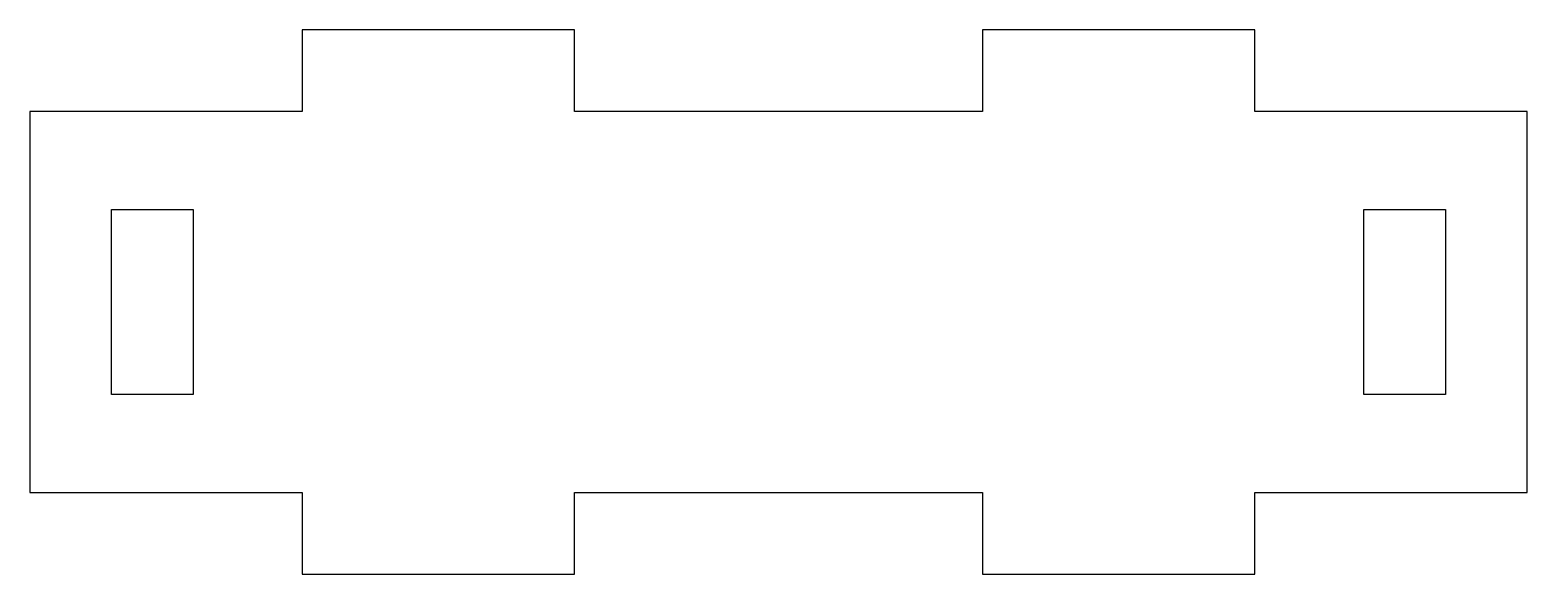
# Model space of a CAD drawing. Extents: x -76.5 to -21.5, y 0 to 20.
import ezdxf

# ---------------------------------------------------------------- set-up
doc = ezdxf.new("R2010")
doc.units = 0
doc.layers.get('0').update_dxf_attribs({"linetype": 'continuous'})

# ---------------------------------------------------------------- blocks, each defined once
blk = doc.blocks.new('BODY010')
at = {"color": 0}
for p, q in [((-56.5, 20), (-66.5, 20)), ((-66.5, 20), (-66.5, 17)), ((-56.5, 17), (-56.5, 20)), ((-31.5, 20), (-41.5, 20)), ((-41.5, 20), (-41.5, 17)), ((-31.5, 17), (-31.5, 20)), ((-66.5, 17), (-76.5, 17)), ((-76.5, 17), (-76.5, 3)), ((-41.5, 17), (-56.5, 17)), ((-21.5, 17), (-31.5, 17)), ((-21.5, 3), (-21.5, 17)), ((-73.5, 13.4), (-70.5, 13.4)), ((-73.5, 6.6), (-73.5, 13.4)), ((-70.5, 13.4), (-70.5, 6.6)), ((-27.5, 13.4), (-24.5, 13.4)), ((-27.5, 6.6), (-27.5, 13.4)), ((-24.5, 13.4), (-24.5, 6.6)), ((-70.5, 6.6), (-73.5, 6.6)), ((-24.5, 6.6), (-27.5, 6.6)), ((-76.5, 3), (-66.5, 3)), ((-66.5, 3), (-66.5, 0)), ((-56.5, 0), (-56.5, 3)), ((-56.5, 3), (-41.5, 3)), ((-41.5, 3), (-41.5, 0)), ((-31.5, 0), (-31.5, 3)), ((-31.5, 3), (-21.5, 3)), ((-41.5, 0), (-31.5, 0)), ((-66.5, 0), (-56.5, 0))]:
    blk.add_line(p, q, dxfattribs=at)

msp = doc.modelspace()

# ---------------------------------------------------------------- block references
at = {"color": 0}
msp.add_blockref('BODY010', (0, 0), dxfattribs=at)

doc.saveas('drawing.dxf')
